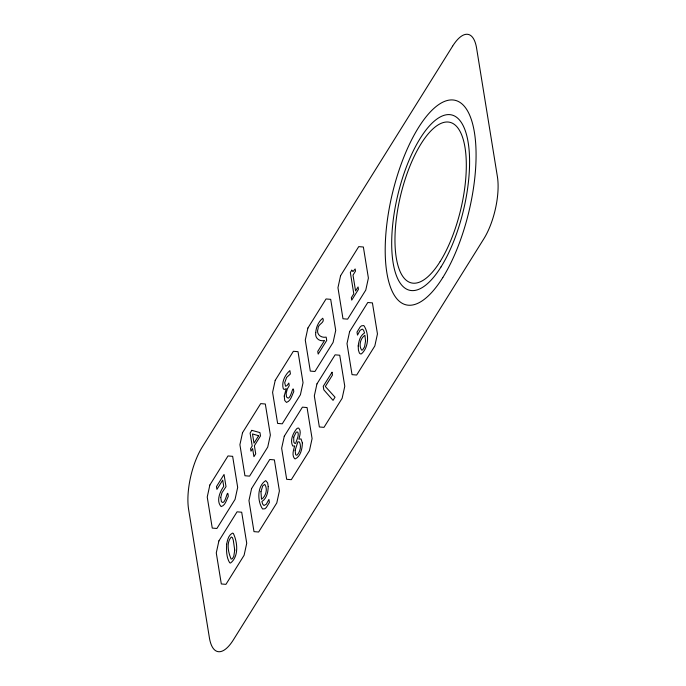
<?xml version="1.0" encoding="UTF-8"?>
<svg xmlns="http://www.w3.org/2000/svg" width="686" height="686" viewBox="0 0 686 686"><rect width="100%" height="100%" fill="white"/><g stroke="black" fill="none" stroke-linecap="round" stroke-linejoin="round"><path stroke-width="1.03" d="M220.738 497.427L221.415 501.723L222.727 502.504C226.174 502.238 227.538 487.009 228.301 496.33C226.466 499.777 225.437 505.462 221.132 506.585C215.97 501.174 219.897 491.708 223.722 486.4L222.71 480.114L216.922 489.384L216.467 486.614L224.048 474.472L226.02 486.64L221.947 492.754L220.738 497.427M315.749 332.444C314.642 337.915 319.213 341.834 324.538 340.513L317.747 351.386L318.184 354.096L326.716 340.445L326.176 337.135C320.945 338.198 315.903 334.159 318.03 328.654C317.721 323.723 325.387 323.037 322.754 318.227C318.501 321.665 316.126 327.068 315.749 332.444M302.38 443.053C302.209 448.678 300.76 456.181 295.323 458.874L294.586 458.685C291.601 455.178 293.582 449.862 294.688 445.943L292.733 446.02C289.784 440.506 292.905 433.363 296.592 428.879A9.518 3.559 -76.5 0 1 298.813 428.193C301.471 431.134 299.696 435.773 298.899 439.169L301.051 438.946L302.38 443.053M284.244 396.028L284.724 400.478L286.482 402.416C290.847 401.053 291.876 395.273 293.771 391.672C293.033 383.062 291.619 397.305 288.12 398.189L286.482 396.928L286.122 393.37L287.331 388.962L289.243 385.669L288.823 383.037L287.031 385.583L285.573 386.244L284.699 382.711L286.628 377.42L290.418 373.947L289.878 370.594C284.904 374.882 281.337 382.205 283.301 388.765L284.124 389.459L286.259 388.67L284.244 396.028M358.212 345.933L358.418 350.066L359.318 352.861A10.547 3.944 -76.5 0 0 361.488 353.822C368.982 347.176 369.265 333.439 363.829 325.541L361.436 325.85L360.03 327.145L357.012 332.084L357.5 335.111L360.056 330.378L362.328 329.091L363.571 330.215L364.54 332.984C360.099 335.497 358.795 341.225 358.212 345.933M234.732 550.129L233.763 556.44L232.34 558.73L231.139 559.09C228.395 552.702 225.977 542.763 231.302 537.009L232.391 537.618L233.266 540.053L234.732 550.129M268.217 486.554C268.14 491.913 266.82 498.55 261.88 501.517L262.789 504.304L264.007 505.488L266.314 504.21L268.912 499.408L269.401 502.444L266.34 507.46L264.976 508.738L262.601 508.995C257.224 501.252 257.053 485.962 265.739 480.612L267.626 482.858L268.217 486.554M260.946 491.673L261.512 499.279C265.988 496.252 267.9 488.869 264.762 484.385L262.721 485.902L260.946 491.673M365.544 341.088L364.558 346.859L362.637 349.894L361.668 350.143C358.512 345.693 360.407 338.258 364.909 335.24L365.544 341.088M295.126 450.265L295.64 454.672L296.395 455.238L297.364 454.827C300.245 451.448 301.488 446.046 299.439 442.007L297.913 441.741L295.126 450.265M226.663 544.221C226.38 550.386 226.32 557.366 229.681 562.743L230.505 563.06C239.02 556.526 237.57 542.137 233.326 533.416L232.503 533.108C228.498 534.96 227.4 540.234 226.663 544.221M293.702 437.222L293.797 442.11L294.809 443.405L295.657 443.396L297.827 437.171A4.751 1.775 -76.5 0 0 298.127 433.235L297.724 432.043L296.215 432.163L293.702 437.222M209.856 485.019L207.232 497.041L212.257 528.083L216.896 528.477L235.049 499.399L237.673 487.377L232.648 456.336L228.009 455.941L209.856 485.019M218.903 540.894L216.279 552.916L221.312 583.957L225.943 584.352L244.105 555.283L246.728 543.261L241.695 512.219L237.064 511.825L218.903 540.894M242.535 432.686L239.911 444.708L244.936 475.75L249.575 476.144L267.729 447.075L270.361 435.053L265.328 404.011L260.697 403.617L242.535 432.686M251.59 488.561L248.958 500.583L253.992 531.633L258.631 532.027L276.784 502.949L279.408 490.927L274.383 459.886L269.744 459.491L251.59 488.561M275.215 380.353L272.591 392.375L277.624 423.425L282.255 423.819L300.417 394.742L303.041 382.719L298.016 351.678L293.376 351.283L275.215 380.353M284.27 436.236L281.646 448.258L286.671 479.3L291.31 479.694L309.463 450.625L312.087 438.594L307.062 407.553L302.423 407.158L284.27 436.236M307.903 328.028L305.279 340.05L310.304 371.092L314.943 371.486L333.096 342.417L335.72 330.386L330.695 299.345L326.056 298.95L307.903 328.028M316.949 383.903L314.325 395.925L319.35 426.966L323.989 427.361L342.143 398.292L344.775 386.269L339.742 355.228L335.102 354.834L316.949 383.903M340.582 275.695L337.958 287.717L342.983 318.758L347.622 319.153L365.775 290.084L368.399 278.062L363.374 247.02L358.735 246.626L340.582 275.695M349.628 331.57L347.005 343.592L352.038 374.642L356.669 375.036L374.83 345.958L377.454 333.936L372.421 302.895L367.79 302.5L349.628 331.57M452.614 46.159L202.181 447.161A45.07 16.85 -76.5 0 0 188.599 509.346L209.401 637.8A45.07 16.85 -76.5 0 0 233.386 639.841L483.819 238.839A45.07 16.85 -76.5 0 0 497.401 176.654L476.599 48.2A45.07 16.85 -76.5 0 0 452.614 46.159M351.781 270.207L350.34 272.514L353.787 293.797L351.343 297.715L351.729 300.125L358.461 289.346L358.075 286.937L355.571 290.941L353.007 275.12L355.511 271.107L355.159 268.946L352.956 271.613L351.781 270.207M251.805 430.336L250.098 433.072L252.199 446.029L250.561 448.653L250.973 451.191L252.611 448.567L253.923 456.687L255.707 453.832L254.395 445.711L260.491 435.936L259.96 432.609L251.805 430.336M258.639 435.721L253.983 443.173L252.482 433.946L258.639 435.721M332.015 372.275L323.252 386.304L323.826 389.845L333.053 400.358L335.025 397.194L325.327 386.484L332.47 375.045L332.015 372.275M442.787 277.581A105.172 39.325 -76.5 0 0 462.536 104.409A105.172 39.325 -76.5 0 0 386.63 225.96A105.172 39.325 -76.5 0 0 442.787 277.581M441.055 266.88A90.149 33.708 -76.5 0 0 457.982 118.446A90.149 33.708 -76.5 0 0 392.915 222.624A90.149 33.708 -76.5 0 0 441.055 266.88M440.18 261.477A82.569 30.87 -76.5 0 0 455.684 125.521A82.569 30.87 -76.5 0 0 396.088 220.952A82.569 30.87 -76.5 0 0 440.18 261.477"/></g></svg>
